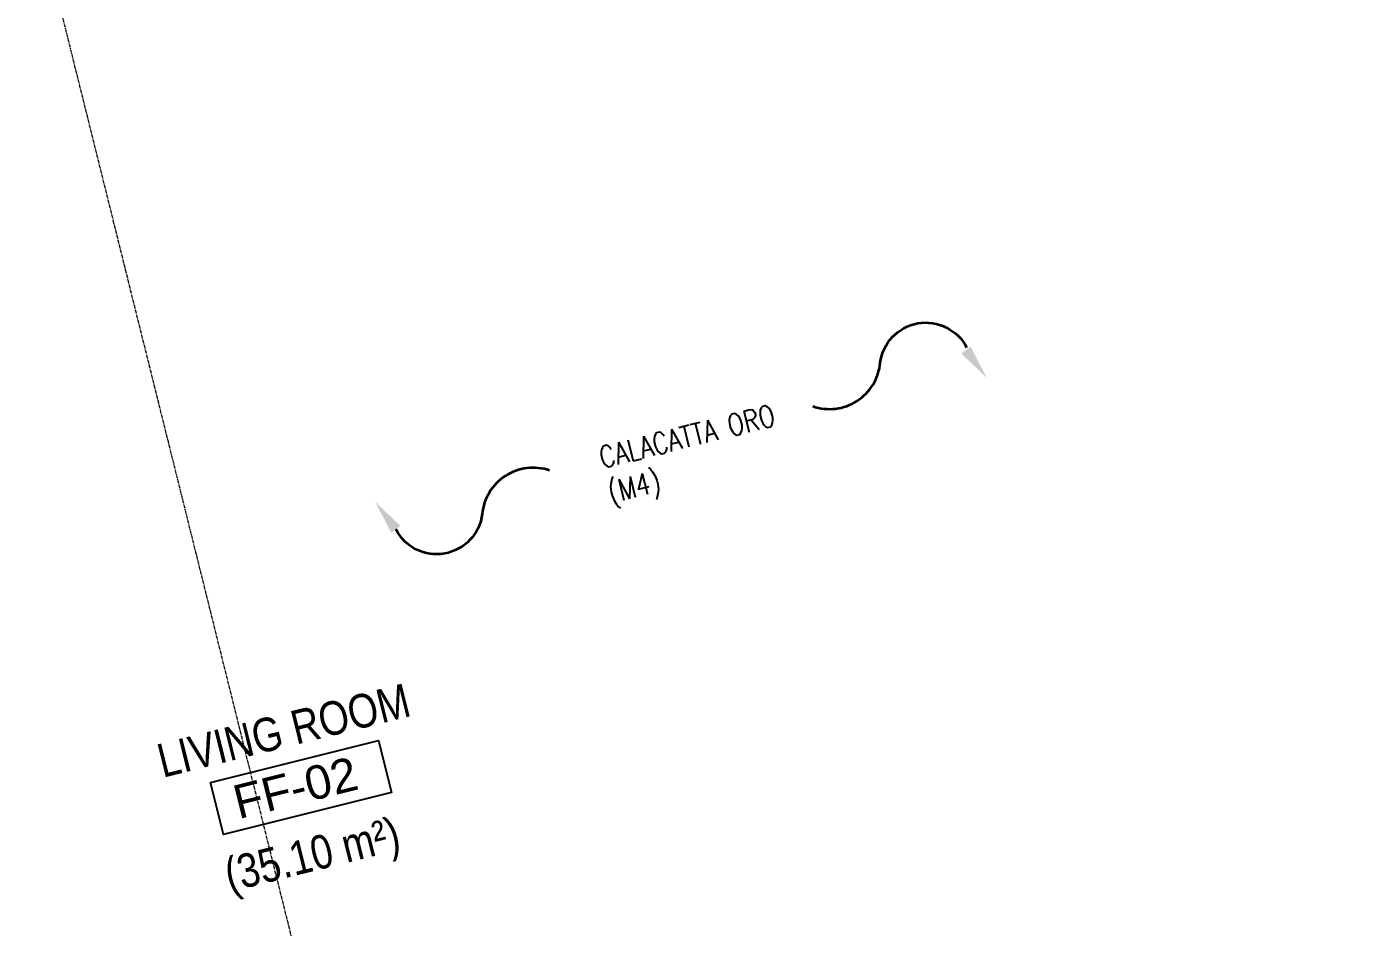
# Model space of a CAD drawing. Header units: inches. Extents: x 122939 to 389145, y 29603 to 574065.
# Drawn here: x 370263 to 373338, y 502089 to 504183 of the extents above; entities that cross this region are included whole.
import ezdxf
from ezdxf.enums import TextEntityAlignment as Align

# ---------------------------------------------------------------- set-up
doc = ezdxf.new("R2010")
doc.units = ezdxf.units.IN
doc.header["$MEASUREMENT"] = 0
doc.linetypes.add('CENTERX2', pattern=[4, 2.5, -0.5, 0.5, -0.5])
for name, color, linetype, lineweight in [('A-Dim-ID', 9, 'Continuous', 20), ('DIM', 252, 'Continuous', 35), ('ID-NOTES', 3, 'Continuous', 0)]:
    doc.layers.add(name, color=color, linetype=linetype, lineweight=lineweight)
doc.layers.add('A-TXT3', color=2, linetype='Continuous')
doc.layers.add('Layer7', color=8, linetype='Continuous')
doc.styles.add('ARIAL-REG', font='arial.ttf', dxfattribs={"height": 50})
doc.styles.add('ID-ROMANS', font='romans.shx', dxfattribs={"width": 0.8})
doc.styles.add('ST9', font='romans.shx', dxfattribs={"width": 0.8})
doc.dimstyles.new('DIM-20', dxfattribs={"dimscale": 1000, "dimtxt": 0.044, "dimasz": 0.035, "dimexe": 0.022, "dimexo": 0.022, "dimgap": 0.022, "dimtad": 1, "dimdec": 0, "dimzin": 0, "dimdsep": 46, "dimtxsty": 'ST9', "dimblk1": 'ARCHTICK', "dimblk2": 'ARCHTICK', "dimsah": 1, "dimcen": 0.088, "dimdle": 0.04, "dimclrd": 256, "dimclre": 256, "dimclrt": 3, "dimadec": 0, "dimazin": 0, "dimtfac": 1, "dimtdec": 0, "dimtix": 1, "dimtofl": 0, "dimtmove": 1, "dimatfit": 3, "dimldrblk": 'CLOSED', "dimfxl": 1, "dimtolj": 1, "dimtzin": 0, "dimarcsym": 0})

# ---------------------------------------------------------------- blocks, each defined once
blk = doc.blocks.new('_ARCHTICK')
at = {"color": 0, "linetype": 'ByBlock', "const_width": 0.15}
blk.add_lwpolyline([(-0.5, -0.5), (0.5, 0.5)], dxfattribs=at)
blk = doc.blocks.new('*D143')
at = {"layer": 'A-Dim-ID', "lineweight": -2, "transparency": 16777216}
for p, q in [((373827.3, 505250.8), (373838.8, 505204.7)), ((366750.2, 503463.7), (373872.3, 505235.7)), ((366782.8, 503498.1), (366794.3, 503452.1))]:
    blk.add_line(p, q, dxfattribs=at)
at = {"layer": 'Defpoints', "color": 0, "transparency": 16777216}
for p in [(373822, 505272.1, 0), (373833.4, 505226), (366777.5, 503519.5, 0)]:
    blk.add_point(p, dxfattribs=at)
at = {"layer": 'A-Dim-ID', "lineweight": -2, "transparency": 16777216, "xscale": 20, "yscale": 20, "zscale": 20}
for p, rotation in [((373833.4, 505226), 13.9714232829857), ((366789, 503473.4), 193.9714232829857)]:
    blk.add_blockref('_ARCHTICK', p, dxfattribs=dict(at, rotation=rotation))
at = {"layer": 'A-Dim-ID', "color": 3, "transparency": 16777216, "insert": (370301.1, 504390.5), "char_height": 40, "attachment_point": 5, "rotation": 13.9714, "style": 'ST9'}
blk.add_mtext('\\A1;7259', dxfattribs=at)
blk = doc.blocks.new('_CLOSED')
at = {"color": 0, "linetype": 'ByBlock'}
for p, q in [((-1, 0.17), (0, 0)), ((-1, 0.17), (-1, -0.17)), ((0, 0), (-1, -0.17)), ((0, 0), (-1, 0))]:
    blk.add_line(p, q, dxfattribs=at)

msp = doc.modelspace()

# ---------------------------------------------------------------- linework, layer by layer
at = {"layer": 'A-TXT3', "elevation": 0}
msp.add_lwpolyline([(370690.148, 502426.074), (371080.86, 502523.282), (371110.927, 502402.433), (370720.215, 502305.225)], close=True, dxfattribs=at)
at = {"layer": 'DIM', "elevation": 0}
for points in [[(372090.488, 503300.231, 0.48563316), (372247.102, 503401.19, -0.73730651), (372447.941, 503436.903, 11.87463366)], [(371478.615, 503150.891, 0.48563316), (371322.002, 503049.932, -0.73730651), (371121.162, 503014.219, 11.87463366)]]:
    msp.add_lwpolyline(points, format="xyb", dxfattribs=at)
at = {"layer": 'DIM'}
for points in [[(372457.203, 503438.657, 0), (372494.593, 503366.687, 0), (372435.882, 503422.641, 0)], [(371110.502, 503006.211, 0), (371073.112, 503078.181, 0), (371131.823, 503022.227, 0)]]:
    msp.add_solid(points, dxfattribs=at)
at = {"layer": 'Layer7', "linetype": 'CENTERX2', "lineweight": 0, "ltscale": 3}
msp.add_line((371517.644, 499499.076, 0), (369888.564, 506046.869, 0), dxfattribs=at)

# ---------------------------------------------------------------- texts
at = {"layer": 'A-TXT3', "style": 'ARIAL-REG'}
msp.add_text('FF-02', height=78.4, rotation=13.971423, dxfattribs=at).set_placement((370887.606, 502413.808, 0), align=Align.MIDDLE_CENTER)
at = {"layer": 'A-TXT3', "char_height": 78.4, "width": 1464.93576, "attachment_point": 5, "rotation": 13.971423, "style": 'ARIAL-REG'}
for s, insert in [('{\\fArial Narrow|b0|i0|c0|p34;LIVING ROOM}', (370860.558, 502546.339, 0)), ('{\\fArial Narrow|b0|i0|c0|p34;\\P(35.10 m²)}', (370913.525, 502311.21, 0))]:
    msp.add_mtext(s, dxfattribs=dict(at, insert=insert))
at = {"layer": 'ID-NOTES', "insert": (371589.059, 503204.069, 0), "char_height": 50, "width": 1075.05767, "attachment_point": 1, "rotation": 13.971423, "style": 'ID-ROMANS'}
msp.add_mtext('CALACATTA ORO\\P(M4)', dxfattribs=at)

# ---------------------------------------------------------------- dimensions: what is measured, and where the dimension line sits
at = {"layer": 'A-Dim-ID'}
dim = msp.add_linear_dim(base=(373833.442, 505226.049, 0), p1=(366777.534, 503519.469, 0), p2=(373821.981, 505272.114, 0), angle=13.971423, dimstyle='DIM-20', override={"dimtxt": 0.04, "dimasz": 0.02}, dxfattribs=at)
dim.commit()
dim.dimension.update_dxf_attribs({"geometry": '*D143', "text_midpoint": (370301.078, 504390.484, 0)})

doc.saveas('drawing.dxf')
